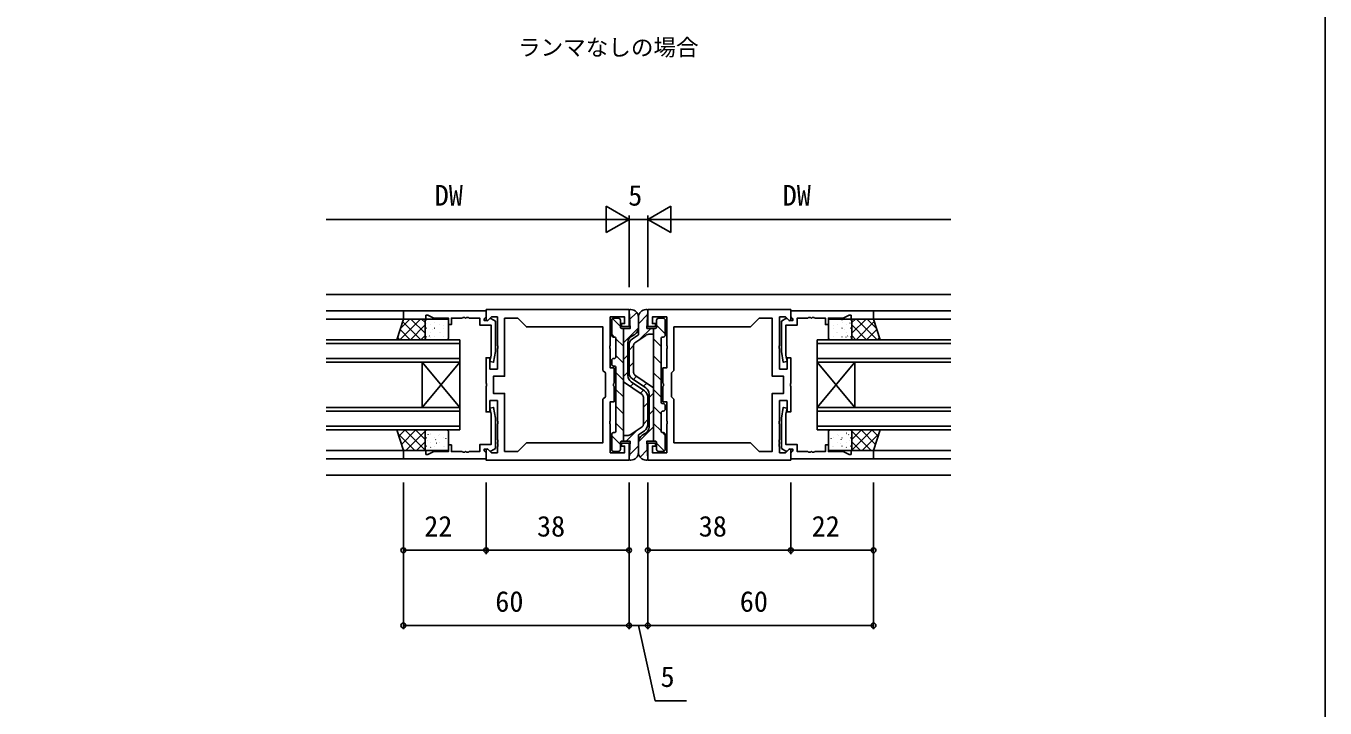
# Model space of a CAD drawing. Units: millimetres, scale not verified. Extents: x -437 to 438, y -681 to 679.
# Drawn here: x 93 to 438.3, y -121.5 to 59.9 of the extents above; entities that cross this region are included whole.
import ezdxf
from ezdxf.enums import TextEntityAlignment as Align

# ---------------------------------------------------------------- set-up
doc = ezdxf.new("R2010")
doc.units = ezdxf.units.MM
doc.header["$LTSCALE"] = 4
for name, color, linetype in [('0-1_USER1', 3, 'Continuous'), ('0-2_YKK_11', 7, 'Continuous'), ('0-3_YKK_12', 2, 'Continuous'), ('0-4_YKK_13', 4, 'Continuous'), ('0-6_YKK_D', 6, 'Continuous'), ('0-7_YKK_ZWAK', 7, 'Continuous')]:
    doc.layers.add(name, color=color, linetype=linetype)
doc.styles.add('ＭＳ ゴシック', font='')
doc.styles.get('ＭＳ ゴシック').set_extended_font_data('MS Gothic')

msp = doc.modelspace()

# ---------------------------------------------------------------- linework, layer by layer
at = {"layer": '0-2_YKK_11'}
for points in [[(193.3, -15.8), (215.3, -15.8), (215.3, -17.43), (215, -17.73), (214.8, -17.93), (214.8, -18.4), (215.75, -18.4), (216.25, -17.9), (216.588, -17.9), (217.8, -18.6), (217.8, -26.608), (217.292, -29.487), (216.308, -29.313), (216.6, -27.655), (216.6, -19.6), (213.6, -19.6), (213.6, -17.73), (210.808, -17.73), (210.625, -17.61), (210.075, -17.61), (209.892, -17.73), (209.808, -17.73), (209.625, -17.61), (209.075, -17.61), (208.892, -17.73), (206.1, -17.73), (206.1, -19.5), (205.3, -19.5), (205.3, -17.73), (201.365, -17.73), (199.8, -17), (199.3, -17), (199.3, -18), (193.3, -18)], [(318.3, -15.8), (296.3, -15.8), (296.3, -17.43), (296.6, -17.73), (296.8, -17.93), (296.8, -18.4), (295.85, -18.4), (295.35, -17.9), (295.012, -17.9), (293.8, -18.6), (293.8, -26.608), (294.308, -29.487), (295.292, -29.313), (295, -27.655), (295, -19.6), (298, -19.6), (298, -17.73), (300.792, -17.73), (300.975, -17.61), (301.525, -17.61), (301.708, -17.73), (301.792, -17.73), (301.975, -17.61), (302.525, -17.61), (302.708, -17.73), (305.5, -17.73), (305.5, -19.5), (306.3, -19.5), (306.3, -17.73), (310.235, -17.73), (311.8, -17), (312.3, -17), (312.3, -18), (318.3, -18)], [(226.03, -50.9), (246.37, -50.9), (246.37, -39.33), (247, -38.7), (247, -32.3), (246.37, -31.67), (246.37, -20.1), (226.03, -20.1), (223.73, -17.8), (220.23, -17.8), (220.23, -33.23), (217.23, -33.23), (217.23, -37.77), (220.23, -37.77), (220.23, -53.2), (223.73, -53.2)], [(285.57, -50.9), (265.23, -50.9), (265.23, -39.33), (264.6, -38.7), (264.6, -32.3), (265.23, -31.67), (265.23, -20.1), (285.57, -20.1), (287.87, -17.8), (291.37, -17.8), (291.37, -33.23), (294.37, -33.23), (294.37, -37.77), (291.37, -37.77), (291.37, -53.2), (287.87, -53.2)], [(193.3, -55.2), (215.3, -55.2), (215.3, -53.57), (215, -53.27), (214.8, -53.07), (214.8, -52.6), (215.75, -52.6), (216.25, -53.1), (216.588, -53.1), (217.8, -52.4), (217.8, -44.392), (217.292, -41.513), (216.308, -41.687), (216.6, -43.345), (216.6, -51.4), (213.6, -51.4), (213.6, -53.27), (210.808, -53.27), (210.625, -53.39), (210.075, -53.39), (209.892, -53.27), (209.808, -53.27), (209.625, -53.39), (209.075, -53.39), (208.892, -53.27), (206.1, -53.27), (206.1, -51.5), (205.3, -51.5), (205.3, -53.27), (201.365, -53.27), (199.8, -54), (199.3, -54), (199.3, -53), (193.3, -53)], [(318.3, -55.2), (296.3, -55.2), (296.3, -53.57), (296.6, -53.27), (296.8, -53.07), (296.8, -52.6), (295.85, -52.6), (295.35, -53.1), (295.012, -53.1), (293.8, -52.4), (293.8, -44.392), (294.308, -41.513), (295.292, -41.687), (295, -43.345), (295, -51.4), (298, -51.4), (298, -53.27), (300.792, -53.27), (300.975, -53.39), (301.525, -53.39), (301.708, -53.27), (301.792, -53.27), (301.975, -53.39), (302.525, -53.39), (302.708, -53.27), (305.5, -53.27), (305.5, -51.5), (306.3, -51.5), (306.3, -53.27), (310.235, -53.27), (311.8, -54), (312.3, -54), (312.3, -53), (318.3, -53)]]:
    msp.add_lwpolyline(points, close=True, dxfattribs=at)
for points in [[(215.3, -15.5), (253.3, -15.5), (253.3, -20), (251.3, -20), (251.3, -19.2), (252.1, -19.2), (252.1, -17.43), (248.3, -17.43), (248.3, -25.042), (248.18, -25.225), (248.18, -25.775), (248.3, -25.958), (248.3, -31), (249.3, -31), (249.3, -35.042), (249.18, -35.225), (249.18, -35.775), (249.3, -35.958), (249.3, -40), (248.3, -40), (248.3, -45.042), (248.18, -45.225), (248.18, -45.775), (248.3, -45.958), (248.3, -53.57), (252.1, -53.57), (252.1, -51.8), (251.3, -51.8), (251.3, -51), (253.3, -51), (253.3, -55.5), (215.3, -55.5), (215.3, -52.699), (215.67, -52.546), (216.694, -53.57), (218.3, -53.57), (218.3, -51.958), (218.42, -51.775), (218.42, -51.225), (218.3, -51.042)], [(218.3, -51.042), (218.3, -50.958), (218.42, -50.775), (218.42, -50.225), (218.3, -50.042), (218.3, -45.958), (218.42, -45.775), (218.42, -45.225), (218.3, -45.042), (218.3, -39.7), (216.3, -39.7), (216.3, -42.7), (215.3, -42.7), (215.3, -35.958), (215.42, -35.775), (215.42, -35.225), (215.3, -35.042), (215.3, -28.3), (216.3, -28.3), (216.3, -31.3), (218.3, -31.3), (218.3, -25.958), (218.42, -25.775), (218.42, -25.225), (218.3, -25.042), (218.3, -17.43), (216.694, -17.43), (215.67, -18.454), (215.3, -18.3), (215.3, -15.5)], [(296.3, -15.5), (258.3, -15.5), (258.3, -20), (260.3, -20), (260.3, -19.2), (259.5, -19.2), (259.5, -17.43), (263.3, -17.43), (263.3, -25.042), (263.42, -25.225), (263.42, -25.775), (263.3, -25.958), (263.3, -31), (262.3, -31), (262.3, -35.042), (262.42, -35.225), (262.42, -35.775), (262.3, -35.958), (262.3, -40), (263.3, -40), (263.3, -45.042), (263.42, -45.225), (263.42, -45.775), (263.3, -45.958), (263.3, -53.57), (259.5, -53.57), (259.5, -51.8), (260.3, -51.8), (260.3, -51), (258.3, -51), (258.3, -55.5), (296.3, -55.5), (296.3, -52.699), (295.93, -52.546), (294.906, -53.57), (293.3, -53.57), (293.3, -51.958), (293.18, -51.775), (293.18, -51.225), (293.3, -51.042)], [(293.3, -51.042), (293.3, -50.958), (293.18, -50.775), (293.18, -50.225), (293.3, -50.042), (293.3, -45.958), (293.18, -45.775), (293.18, -45.225), (293.3, -45.042), (293.3, -39.7), (295.3, -39.7), (295.3, -42.7), (296.3, -42.7), (296.3, -35.958), (296.18, -35.775), (296.18, -35.225), (296.3, -35.042), (296.3, -28.3), (295.3, -28.3), (295.3, -31.3), (293.3, -31.3), (293.3, -25.958), (293.18, -25.775), (293.18, -25.225), (293.3, -25.042), (293.3, -17.43), (294.906, -17.43), (295.93, -18.454), (296.3, -18.3), (296.3, -15.5)]]:
    msp.add_lwpolyline(points, dxfattribs=at)
at = {"layer": '0-3_YKK_12'}
for p, q in [((338.8, -11.5), (172.8, -11.5)), ((172.8, -15.8), (215.3, -15.8)), ((338.8, -15.8), (296.3, -15.8)), ((172.8, -18), (193.3, -18)), ((338.8, -18), (318.3, -18)), ((172.8, -23.5), (208.3, -23.5)), ((208.3, -23.5), (208.3, -29.5)), ((338.8, -23.5), (303.3, -23.5)), ((303.3, -23.5), (303.3, -29.5)), ((208.3, -24.5), (172.8, -24.5)), ((303.3, -24.5), (338.8, -24.5)), ((172.8, -28.5), (208.3, -28.5)), ((208.3, -29.5), (172.8, -29.5)), ((198.3, -29.5), (198.3, -41.5)), ((208.3, -29.5), (198.3, -41.5)), ((208.3, -41.5), (198.3, -29.5)), ((208.3, -29.5), (208.3, -41.5)), ((338.8, -28.5), (303.3, -28.5)), ((303.3, -29.5), (338.8, -29.5)), ((303.3, -29.5), (303.3, -41.5)), ((303.3, -29.5), (313.3, -41.5)), ((303.3, -41.5), (313.3, -29.5)), ((313.3, -29.5), (313.3, -41.5)), ((172.8, -41.5), (208.3, -41.5)), ((208.3, -42.5), (172.8, -42.5)), ((208.3, -41.5), (208.3, -47.5)), ((338.8, -41.5), (303.3, -41.5)), ((303.3, -41.5), (303.3, -47.5)), ((303.3, -42.5), (338.8, -42.5)), ((172.8, -46.5), (208.3, -46.5)), ((208.3, -47.5), (172.8, -47.5)), ((338.8, -46.5), (303.3, -46.5)), ((303.3, -47.5), (338.8, -47.5)), ((172.8, -53), (193.3, -53)), ((172.8, -55.2), (215.3, -55.2)), ((338.8, -55.2), (296.3, -55.2)), ((338.8, -53), (318.3, -53)), ((338.8, -59.5), (172.8, -59.5))]:
    msp.add_line(p, q, dxfattribs=at)
at = {"layer": '0-4_YKK_13'}
for p, q in [((253.451, -18.169), (255.365, -16.255)), ((253.6, -15.5), (253.8, -15.5)), ((258.236, -16.824), (255.8, -19.259)), ((258, -15.5), (257.8, -15.5)), ((258, -20.5), (258.3, -15.819)), ((197.835, -18), (192.335, -23.5)), ((195.006, -18), (192.514, -20.492)), ((193.102, -18.629), (197.972, -23.5)), ((199.085, -19.578), (195.163, -23.5)), ((195.301, -18), (199.085, -21.784)), ((198.129, -18), (199.085, -18.955)), ((199.085, -23), (199.085, -18.5)), ((199.38, -18.215), (199.417, -18.215)), ((199.38, -20.457), (199.417, -20.457)), ((199.504, -18.181), (199.512, -18.183)), ((199.515, -19.098), (199.578, -19.139)), ((199.585, -18), (204.8, -18)), ((200.591, -19.426), (200.629, -19.426)), ((201.532, -20.433), (201.595, -20.474)), ((201.562, -18.909), (201.569, -18.912)), ((201.66, -18.215), (201.697, -18.215)), ((201.66, -20.457), (201.697, -20.457)), ((202.871, -19.426), (202.909, -19.426)), ((203.902, -19.738), (203.909, -19.74)), ((203.94, -18.215), (203.977, -18.215)), ((203.94, -20.457), (203.977, -20.457)), ((205.134, -19.879), (205.197, -19.92)), ((205.151, -19.426), (205.189, -19.426)), ((205.3, -18.5), (205.3, -23)), ((248.7, -22.3), (248.7, -18.3)), ((248.925, -17.883), (251, -19.958)), ((250.5, -17.8), (249.2, -17.8)), ((251, -20.2), (251, -18.3)), ((251.542, -20.5), (251.8, -20.758)), ((251.8, -24.31), (255.8, -20.31)), ((251.8, -50.5), (251.8, -20.5)), ((255.8, -17.5), (255.8, -22.2)), ((255.8, -17.5), (255.8, -20.343)), ((259.05, -20.5), (256.107, -23.442)), ((260.3, -20.5), (258, -20.5)), ((259.8, -20.5), (259.8, -50.5)), ((260.6, -20.2), (260.6, -18.3)), ((262.9, -21.911), (260.6, -19.611)), ((261.1, -17.8), (262.4, -17.8)), ((262.9, -22.3), (262.9, -18.3)), ((306.3, -18.5), (306.3, -23)), ((306.466, -19.879), (306.403, -19.92)), ((306.449, -19.426), (306.411, -19.426)), ((312.015, -18), (306.8, -18)), ((307.66, -18.215), (307.622, -18.215)), ((307.66, -20.457), (307.622, -20.457)), ((307.698, -19.738), (307.691, -19.74)), ((308.729, -19.426), (308.691, -19.426)), ((309.94, -18.215), (309.902, -18.215)), ((309.94, -20.457), (309.902, -20.457)), ((310.068, -20.433), (310.005, -20.474)), ((310.038, -18.909), (310.031, -18.912)), ((311.009, -19.426), (310.971, -19.426)), ((312.085, -19.098), (312.022, -19.139)), ((312.096, -18.181), (312.088, -18.183)), ((312.22, -18.215), (312.182, -18.215)), ((312.22, -20.457), (312.182, -20.457)), ((316.299, -18), (312.515, -21.784)), ((313.471, -18), (312.515, -18.955)), ((312.515, -23), (312.515, -18.5)), ((312.515, -19.578), (316.437, -23.5)), ((318.498, -18.629), (313.628, -23.5)), ((313.765, -18), (319.265, -23.5)), ((316.594, -18), (319.086, -20.492)), ((191.746, -22.93), (192.316, -23.5)), ((192.424, -20.78), (195.144, -23.5)), ((199.085, -22.407), (197.992, -23.5)), ((199.38, -22.7), (199.417, -22.7)), ((204.8, -23.5), (199.585, -23.5)), ((200.178, -22.475), (200.241, -22.517)), ((200.591, -21.669), (200.629, -21.669)), ((200.628, -22.84), (200.635, -22.842)), ((201.113, -20.881), (201.12, -20.883)), ((201.66, -22.7), (201.697, -22.7)), ((202.871, -21.669), (202.909, -21.669)), ((203.17, -21.609), (203.177, -21.612)), ((203.94, -22.7), (203.977, -22.7)), ((205.151, -21.669), (205.189, -21.669)), ((248.7, -22.148), (249.355, -22.803)), ((249.3, -22.8), (249.2, -22.8)), ((249.797, -23.245), (251.8, -25.248)), ((249.8, -23.3), (249.8, -28)), ((254.792, -22.079), (254.008, -22.527)), ((254.177, -23.302), (255.8, -22.2)), ((254.851, -24.297), (257.719, -22.346)), ((258.844, -22), (259.8, -22)), ((261.8, -25.301), (259.8, -23.301)), ((261.8, -23.3), (261.8, -40)), ((262.3, -22.8), (262.4, -22.8)), ((306.449, -21.669), (306.411, -21.669)), ((306.8, -23.5), (312.015, -23.5)), ((307.66, -22.7), (307.622, -22.7)), ((308.43, -21.609), (308.423, -21.612)), ((308.729, -21.669), (308.691, -21.669)), ((309.94, -22.7), (309.902, -22.7)), ((310.487, -20.881), (310.48, -20.883)), ((310.972, -22.84), (310.965, -22.842)), ((311.009, -21.669), (310.971, -21.669)), ((311.422, -22.475), (311.359, -22.517)), ((312.22, -22.7), (312.182, -22.7)), ((312.515, -22.407), (313.608, -23.5)), ((319.176, -20.78), (316.456, -23.5)), ((319.854, -22.93), (319.284, -23.5)), ((251.8, -28.8), (253, -27.6)), ((253, -33.044), (253, -24.264)), ((253.301, -32.238), (253.3, -24.956)), ((254.5, -25.049), (253.301, -26.249)), ((254.501, -32.242), (254.5, -24.958)), ((248.7, -30), (248.7, -29)), ((249.3, -28.5), (249.2, -28.5)), ((249.2, -30.5), (249.3, -30.5)), ((249.8, -27.738), (251.8, -29.738)), ((249.8, -47.7), (249.8, -31)), ((254.501, -29.539), (253.301, -30.739)), ((261.8, -29.791), (259.8, -27.791)), ((249.8, -32.228), (251.8, -34.228)), ((251.8, -33.29), (253, -32.09)), ((254.177, -33.892), (257.724, -36.302)), ((255.313, -33.217), (254.451, -34.078)), ((254.851, -32.903), (259.8, -36.269)), ((261.8, -34.281), (259.8, -32.281)), ((249.8, -36.719), (251.8, -38.719)), ((256.749, -38.097), (251.8, -34.731)), ((253.615, -35.965), (254.475, -35.105)), ((257.423, -37.108), (253.876, -34.698)), ((256.288, -37.783), (257.149, -36.922)), ((257.985, -35.034), (257.125, -35.895)), ((259.8, -37.71), (258.6, -38.91)), ((258.6, -37.956), (258.6, -46.736)), ((261.8, -38.771), (259.8, -36.771)), ((249.8, -41.209), (251.8, -43.209)), ((257.1, -38.758), (257.1, -46.042)), ((257.1, -41.461), (258.3, -40.261)), ((258.3, -38.762), (258.3, -46.043)), ((261.8, -43.262), (259.8, -41.262)), ((262.401, -40.5), (262.3, -40.5)), ((262.901, -41), (262.901, -42)), ((257.1, -45.951), (258.3, -44.751)), ((259.8, -42.2), (258.6, -43.4)), ((261.8, -47.7), (261.8, -43)), ((262.3, -42.5), (262.401, -42.5)), ((193.791, -47.5), (192.099, -49.191)), ((196.619, -47.5), (192.777, -51.342)), ((193.688, -47.5), (199.085, -52.897)), ((199.085, -47.863), (193.948, -53)), ((196.517, -47.5), (199.085, -50.068)), ((199.085, -48), (199.085, -52.5)), ((204.8, -47.5), (199.585, -47.5)), ((205.3, -52.5), (205.3, -48)), ((249.3, -48.2), (249.2, -48.2)), ((249.8, -45.699), (251.8, -47.699)), ((252.551, -50.5), (255.493, -47.557)), ((256.75, -46.703), (253.881, -48.654)), ((259.8, -46.69), (255.8, -50.69)), ((257.423, -47.698), (255.8, -48.8)), ((261.803, -47.755), (259.8, -45.752)), ((262.9, -48.852), (262.245, -48.197)), ((262.3, -48.2), (262.4, -48.2)), ((306.3, -52.5), (306.3, -48)), ((306.8, -47.5), (312.015, -47.5)), ((317.912, -47.5), (312.515, -52.897)), ((315.083, -47.5), (312.515, -50.068)), ((312.515, -47.863), (317.652, -53)), ((312.515, -48), (312.515, -52.5)), ((314.981, -47.5), (318.823, -51.342)), ((317.809, -47.5), (319.501, -49.191)), ((191.892, -48.532), (196.36, -53)), ((199.085, -50.691), (196.776, -53)), ((199.38, -49.61), (199.417, -49.61)), ((199.724, -50.219), (199.731, -50.221)), ((199.866, -48.714), (199.929, -48.755)), ((200.456, -48.347), (200.463, -48.35)), ((200.591, -48.579), (200.629, -48.579)), ((200.591, -50.821), (200.629, -50.821)), ((201.66, -49.61), (201.697, -49.61)), ((201.883, -50.049), (201.946, -50.09)), ((202.064, -51.048), (202.071, -51.05)), ((202.548, -49.088), (202.555, -49.091)), ((202.871, -48.579), (202.909, -48.579)), ((202.871, -50.821), (202.909, -50.821)), ((203.94, -49.61), (203.977, -49.61)), ((204.156, -51.789), (204.163, -51.791)), ((204.606, -49.817), (204.613, -49.82)), ((205.151, -48.579), (205.189, -48.579)), ((205.151, -50.821), (205.189, -50.821)), ((248.7, -48.7), (248.7, -52.7)), ((248.7, -49.089), (251, -51.389)), ((251, -50.8), (251, -52.7)), ((251.3, -50.5), (253.6, -50.5)), ((252.756, -49), (251.8, -49)), ((253.6, -50.5), (253.301, -55.181)), ((253.365, -54.176), (255.8, -51.741)), ((255.8, -53.5), (255.8, -48.8)), ((255.8, -53.5), (255.8, -50.657)), ((256.808, -48.921), (257.593, -48.473)), ((260.058, -50.5), (259.8, -50.242)), ((260.6, -50.8), (260.6, -52.7)), ((262.676, -53.117), (260.6, -51.042)), ((262.9, -48.7), (262.9, -52.7)), ((306.449, -48.579), (306.411, -48.579)), ((306.449, -50.821), (306.411, -50.821)), ((306.994, -49.817), (306.987, -49.82)), ((307.444, -51.789), (307.437, -51.791)), ((307.66, -49.61), (307.622, -49.61)), ((308.729, -48.579), (308.691, -48.579)), ((308.729, -50.821), (308.691, -50.821)), ((309.052, -49.088), (309.045, -49.091)), ((309.536, -51.048), (309.529, -51.05)), ((309.717, -50.049), (309.654, -50.09)), ((309.94, -49.61), (309.902, -49.61)), ((311.009, -48.579), (310.971, -48.579)), ((311.009, -50.821), (310.971, -50.821)), ((311.144, -48.347), (311.137, -48.35)), ((311.734, -48.714), (311.671, -48.755)), ((311.876, -50.219), (311.869, -50.221)), ((312.22, -49.61), (312.182, -49.61)), ((312.515, -50.691), (314.824, -53)), ((319.708, -48.532), (315.24, -53)), ((193.194, -52.662), (193.531, -53)), ((199.274, -52.191), (199.282, -52.193)), ((199.38, -51.852), (199.417, -51.852)), ((199.585, -53), (204.8, -53)), ((200.529, -52.091), (200.592, -52.133)), ((201.332, -52.919), (201.339, -52.922)), ((201.66, -51.852), (201.697, -51.852)), ((203.94, -51.852), (203.977, -51.852)), ((250.5, -53.2), (249.2, -53.2)), ((258.149, -52.831), (256.235, -54.745)), ((261.1, -53.2), (262.4, -53.2)), ((312.015, -53), (306.8, -53)), ((307.66, -51.852), (307.622, -51.852)), ((309.94, -51.852), (309.902, -51.852)), ((310.268, -52.919), (310.261, -52.922)), ((311.071, -52.091), (311.008, -52.133)), ((312.22, -51.852), (312.182, -51.852)), ((312.326, -52.191), (312.318, -52.193)), ((318.406, -52.662), (318.069, -53)), ((253.6, -55.5), (253.8, -55.5)), ((258, -55.5), (257.8, -55.5))]:
    msp.add_line(p, q, dxfattribs=at)
for points in [[(251.3, -20.5), (253.6, -20.5), (253.301, -15.819)], [(260.3, -50.5), (258, -50.5), (258.3, -55.18)]]:
    msp.add_lwpolyline(points, dxfattribs=at)
for points in [[(193.3, -18), (199.085, -18), (199.085, -23.5), (191.566, -23.5)], [(318.3, -18), (312.515, -18), (312.515, -23.5), (320.034, -23.5)], [(193.3, -53), (199.085, -53), (199.085, -47.5), (191.566, -47.5)], [(318.3, -53), (312.515, -53), (312.515, -47.5), (320.034, -47.5)]]:
    msp.add_lwpolyline(points, close=True, dxfattribs=at)
for centre, radius, start, end in [((253.6, -15.8), 0.3, 90, 183.65976), ((253.8, -17.5), 2, 360, 90), ((257.8, -17.5), 2, 90, 180), ((258, -15.8), 0.3, 356.34024, 90), ((199.585, -18.5), 0.5, 90, 180), ((204.8, -18.5), 0.5, 0, 90), ((249.2, -18.3), 0.5, 89.99641, 179.99641), ((250.5, -18.3), 0.5, 359.99641, 89.99641), ((251.3, -20.2), 0.3, 179.99641, 270), ((253.8, -20.343), 2, 299.74538, 360), ((260.3, -20.2), 0.3, 270, 0.00359), ((261.1, -18.3), 0.5, 90.00359, 180.00359), ((262.4, -18.3), 0.5, 0.00359, 90.00359), ((306.8, -18.5), 0.5, 90, 180), ((312.015, -18.5), 0.5, 0, 90), ((199.585, -23), 0.5, 180, 270), ((204.8, -23), 0.5, 270, 0), ((249.2, -22.3), 0.5, 179.99641, 270), ((249.3, -23.3), 0.5, 360, 89.99997), ((255, -24.264), 2, 119.74538, 180), ((255.3, -24.956), 2, 124.16806, 180.00289), ((258.844, -24), 2, 90, 124.21613), ((262.3, -23.3), 0.5, 90, 180), ((262.4, -22.3), 0.5, 270, 0.00359), ((306.8, -23), 0.5, 180, 270), ((312.015, -23), 0.5, 270, 0), ((255.3, -24.958), 0.8, 124.21613, 180.00289), ((249.2, -29), 0.5, 89.99641, 179.99641), ((249.2, -30), 0.5, 179.99641, 269.99641), ((249.3, -28), 0.5, 269.99641, 360), ((249.3, -31), 0.5, 0, 89.97137), ((255, -33.044), 2, 180, 235.81101), ((255.301, -32.237), 2, 180.00289, 235.81101), ((255.301, -32.241), 0.8, 180.00289, 235.78387), ((256.3, -38.762), 2, 0.00289, 55.81101), ((256.6, -37.956), 2, 0, 55.81101), ((256.3, -38.758), 0.8, 0.00289, 55.78387), ((262.3, -40), 0.5, 180, 269.97137), ((262.401, -41), 0.5, 359.99641, 89.99641), ((262.3, -43), 0.5, 89.99641, 180), ((262.401, -42), 0.5, 269.99641, 359.99641), ((199.585, -48), 0.5, 90, 180), ((204.8, -48), 0.5, 0, 90), ((249.2, -48.7), 0.5, 90, 180.00359), ((249.3, -47.7), 0.5, 270, 0), ((256.3, -46.042), 0.8, 304.21613, 0.00289), ((256.3, -46.044), 2, 304.16806, 0.00289), ((256.6, -46.736), 2, 299.74538, 0), ((262.3, -47.7), 0.5, 180, 269.99997), ((262.4, -48.7), 0.5, 359.99641, 90), ((306.8, -48), 0.5, 90, 180), ((312.015, -48), 0.5, 0, 90), ((251.3, -50.8), 0.3, 90, 180.00359), ((252.756, -47), 2, 270, 304.21613), ((257.8, -50.657), 2, 119.74538, 180), ((260.3, -50.8), 0.3, 359.99641, 90), ((199.585, -52.5), 0.5, 180, 270), ((204.8, -52.5), 0.5, 270, 0), ((249.2, -52.7), 0.5, 180.00359, 270.00359), ((250.5, -52.7), 0.5, 270.00359, 0.00359), ((253.6, -55.2), 0.3, 176.34024, 270), ((253.8, -53.5), 2, 270, 0), ((257.8, -53.5), 2, 180, 270), ((258, -55.2), 0.3, 270, 3.65976), ((261.1, -52.7), 0.5, 179.99641, 269.99641), ((262.4, -52.7), 0.5, 269.99641, 359.99641), ((306.8, -52.5), 0.5, 180, 270), ((312.015, -52.5), 0.5, 270, 0)]:
    msp.add_arc(centre, radius, start, end, dxfattribs=at)
at = {"layer": '0-6_YKK_D'}
for p, q in [((253.3, 8.5), (247.238, 12)), ((247.238, 12), (247.238, 5)), ((258.3, 8.5), (264.362, 12)), ((264.362, 5), (264.362, 12)), ((172.8, 8.5), (246.3, 8.5)), ((253.3, 8.5), (241.176, 8.5)), ((253.3, 8.5), (247.238, 5)), ((253.3, -9.5), (253.3, 9.5)), ((253.3, -9.5), (253.3, 9.5)), ((253.3, 8.5), (258.3, 8.5)), ((258.3, -9.5), (258.3, 9.5)), ((258.3, -9.5), (258.3, 9.5)), ((258.3, 8.5), (264.362, 5)), ((258.3, 8.5), (270.424, 8.5)), ((338.8, 8.5), (265.3, 8.5)), ((193.3, -61.5), (193.3, -80.5)), ((193.3, -61.5), (193.3, -100.5)), ((215.3, -61.5), (215.3, -80.5)), ((215.3, -61.5), (215.3, -80.5)), ((253.3, -61.5), (253.3, -80.5)), ((253.3, -61.5), (253.3, -100.5)), ((253.3, -61.5), (253.3, -100.5)), ((258.3, -61.5), (258.3, -80.5)), ((258.3, -61.5), (258.3, -100.5)), ((258.3, -61.5), (258.3, -100.5)), ((296.3, -61.5), (296.3, -80.5)), ((296.3, -61.5), (296.3, -80.5)), ((318.3, -61.5), (318.3, -80.5)), ((318.3, -61.5), (318.3, -100.5)), ((193.3, -79.5), (215.3, -79.5)), ((215.3, -79.5), (253.3, -79.5)), ((296.3, -79.5), (258.3, -79.5)), ((318.3, -79.5), (296.3, -79.5)), ((193.3, -99.5), (253.3, -99.5)), ((253.3, -99.5), (258.3, -99.5)), ((318.3, -99.5), (258.3, -99.5))]:
    msp.add_line(p, q, dxfattribs=at)
msp.add_lwpolyline([(255.8, -99.5), (260.22, -119.5), (268.567, -119.5)], dxfattribs=at)
for centre in [(193.3, -79.5), (215.3, -79.5), (215.3, -79.5), (253.3, -79.5), (258.3, -79.5), (296.3, -79.5), (296.3, -79.5), (318.3, -79.5), (193.3, -99.5), (253.3, -99.5), (253.3, -99.5), (258.3, -99.5), (258.3, -99.5), (318.3, -99.5)]:
    msp.add_circle(centre, 0.637, dxfattribs=at)
at = {"layer": '0-7_YKK_ZWAK'}
msp.add_lwpolyline([(-436.7, -681.2), (438.3, -681.2), (438.3, 643.8)], dxfattribs=at)

# ---------------------------------------------------------------- texts
at = {"layer": '0-1_USER1', "style": 'ＭＳ ゴシック'}
msp.add_text('ランマなしの場合', height=4.399, dxfattribs=at).set_placement((223.783, 50.715), align=Align.BOTTOM_LEFT)
at = {"layer": '0-6_YKK_D', "style": 'ＭＳ ゴシック'}
for s, p in [('DW', (201.645, 10.5)), ('5', (253.073, 10.5)), ('DW', (294.145, 10.5)), ('22', (198.845, -77.5)), ('38', (228.824, -77.5)), ('38', (271.824, -77.5)), ('22', (301.845, -77.5)), ('60', (217.739, -97.5)), ('60', (282.739, -97.5)), ('5', (261.666, -117.5))]:
    msp.add_text(s, height=5.499, dxfattribs=at).set_placement(p, align=Align.BOTTOM_LEFT)

doc.saveas('drawing.dxf')
